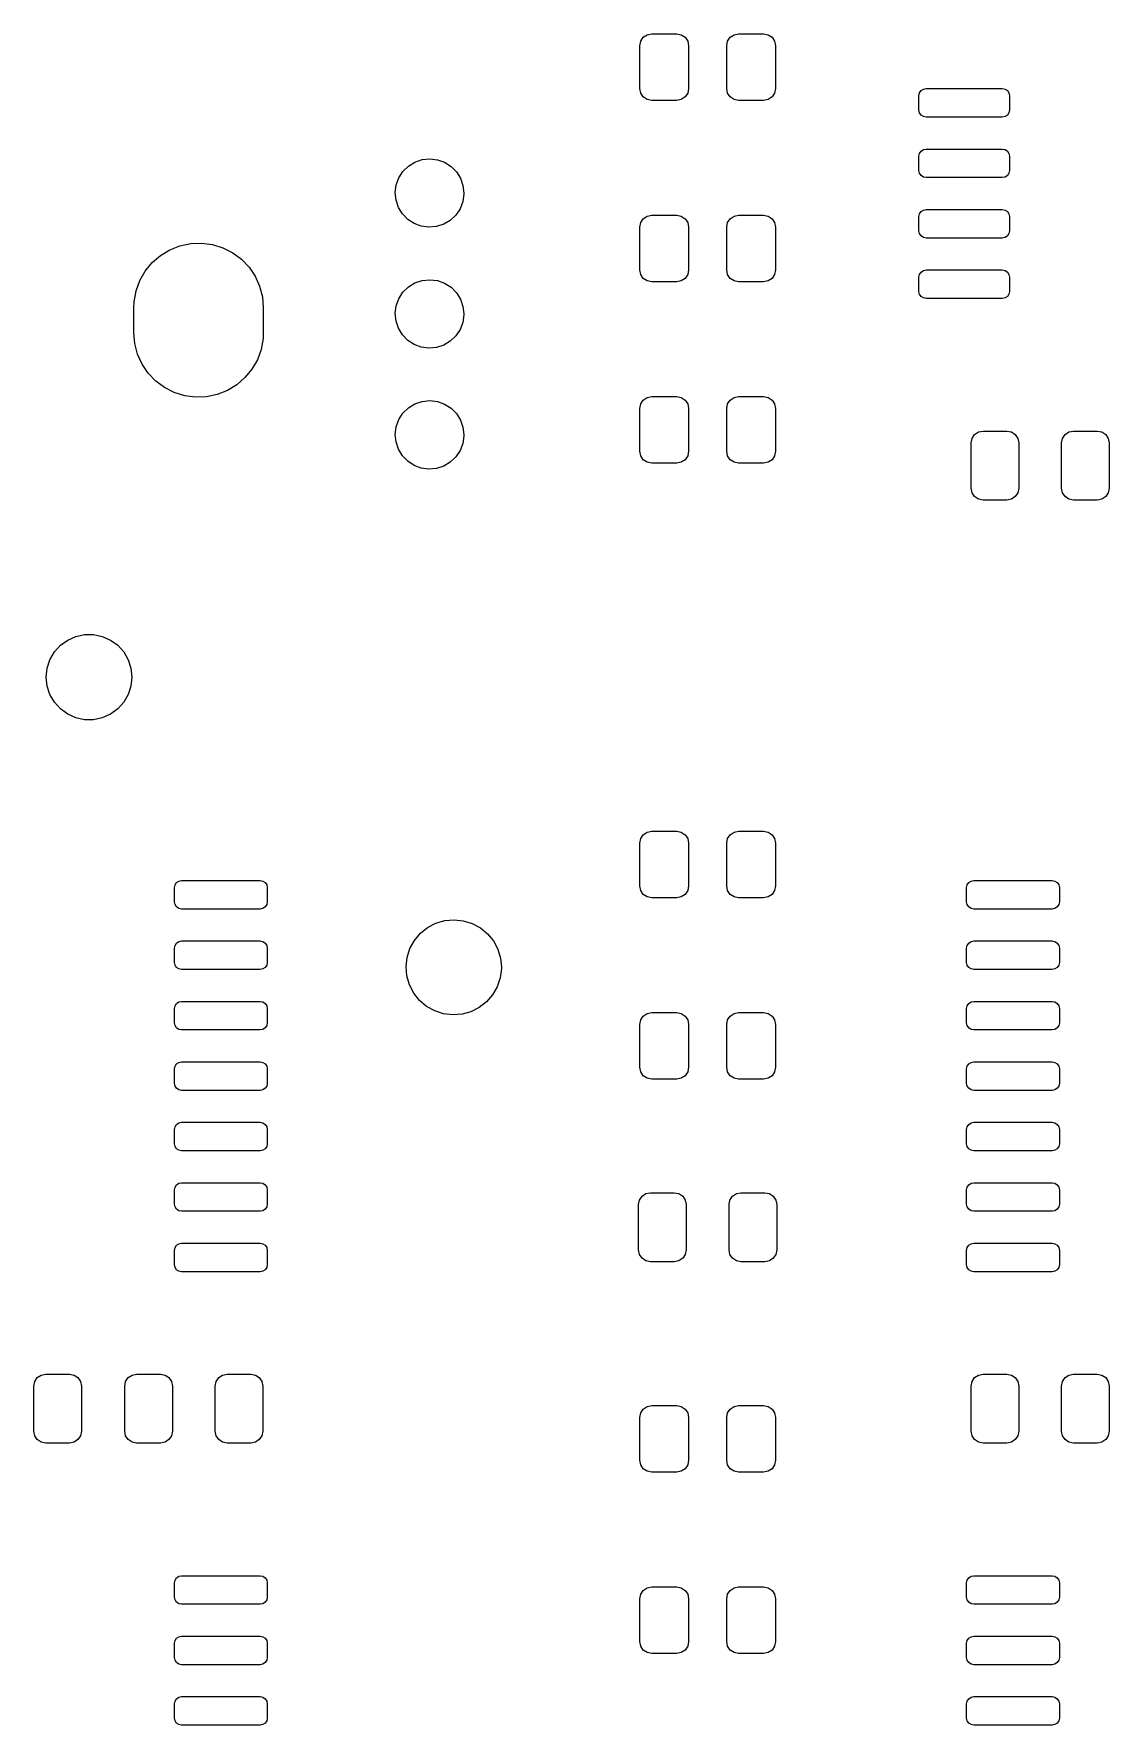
# Model space of a CAD drawing. Extents: x 57 to 241, y -129 to -56.
# Drawn here: x 166.44 to 189.03, y -93.14 to -57.6 of the extents above; entities that cross this region are included whole.
import ezdxf

# ---------------------------------------------------------------- set-up
doc = ezdxf.new("R2010")
doc.units = 0
doc.layers.add('BLACK', color=7, linetype='CONTINUOUS')

msp = doc.modelspace()

# ---------------------------------------------------------------- linework, layer by layer
at = {"layer": 'BLACK', "linetype": 'CONTINUOUS'}
for p, q in [((179.169, -57.855), (179.188, -57.7593)), ((179.169, -58.755), (179.169, -57.855)), ((179.188, -57.7593), (179.242, -57.6782)), ((179.242, -57.6782), (179.323, -57.624)), ((179.323, -57.624), (179.419, -57.605)), ((179.419, -57.605), (179.944, -57.605)), ((179.944, -57.605), (180.04, -57.624)), ((180.04, -57.624), (180.121, -57.6782)), ((180.121, -57.6782), (180.175, -57.7593)), ((180.175, -57.7593), (180.194, -57.855)), ((180.194, -57.855), (180.194, -58.755)), ((180.994, -57.855), (181.013, -57.7593)), ((180.994, -58.755), (180.994, -57.855)), ((181.013, -57.7593), (181.067, -57.6782)), ((181.067, -57.6782), (181.148, -57.624)), ((181.148, -57.624), (181.244, -57.605)), ((181.244, -57.605), (181.769, -57.605)), ((181.769, -57.605), (181.865, -57.624)), ((181.865, -57.624), (181.946, -57.6782)), ((181.946, -57.6782), (182, -57.7593)), ((182, -57.7593), (182.019, -57.855)), ((182.019, -57.855), (182.019, -58.755)), ((179.188, -58.8507), (179.169, -58.755)), ((179.242, -58.9318), (179.188, -58.8507)), ((179.323, -58.986), (179.242, -58.9318)), ((180.121, -58.9318), (180.04, -58.986)), ((180.175, -58.8507), (180.121, -58.9318)), ((180.194, -58.755), (180.175, -58.8507)), ((181.013, -58.8507), (180.994, -58.755)), ((181.067, -58.9318), (181.013, -58.8507)), ((181.148, -58.986), (181.067, -58.9318)), ((181.946, -58.9318), (181.865, -58.986)), ((182, -58.8507), (181.946, -58.9318)), ((182.019, -58.755), (182, -58.8507)), ((185.034, -58.905), (185.045, -58.8476)), ((185.034, -59.205), (185.034, -58.905)), ((185.045, -58.8476), (185.078, -58.7989)), ((185.078, -58.7989), (185.127, -58.7664)), ((185.127, -58.7664), (185.184, -58.755)), ((185.184, -58.755), (186.784, -58.755)), ((186.784, -58.755), (186.841, -58.7664)), ((186.841, -58.7664), (186.89, -58.7989)), ((186.89, -58.7989), (186.923, -58.8476)), ((186.923, -58.8476), (186.934, -58.905)), ((186.934, -58.905), (186.934, -59.205)), ((179.419, -59.005), (179.323, -58.986)), ((179.944, -59.005), (179.419, -59.005)), ((180.04, -58.986), (179.944, -59.005)), ((181.244, -59.005), (181.148, -58.986)), ((181.769, -59.005), (181.244, -59.005)), ((181.865, -58.986), (181.769, -59.005)), ((185.045, -59.2624), (185.034, -59.205)), ((185.078, -59.3111), (185.045, -59.2624)), ((185.127, -59.3436), (185.078, -59.3111)), ((186.89, -59.3111), (186.841, -59.3436)), ((186.923, -59.2624), (186.89, -59.3111)), ((186.934, -59.205), (186.923, -59.2624)), ((185.184, -59.355), (185.127, -59.3436)), ((186.784, -59.355), (185.184, -59.355)), ((186.841, -59.3436), (186.784, -59.355)), ((185.078, -60.0689), (185.127, -60.0364)), ((185.127, -60.0364), (185.184, -60.025)), ((185.184, -60.025), (186.784, -60.025)), ((186.784, -60.025), (186.841, -60.0364)), ((186.841, -60.0364), (186.89, -60.0689)), ((174.194, -60.4949), (174.309, -60.3826)), ((174.309, -60.3826), (174.445, -60.2985)), ((174.445, -60.2985), (174.597, -60.2468)), ((174.597, -60.2468), (174.757, -60.23)), ((174.757, -60.23), (174.916, -60.249)), ((174.916, -60.249), (175.068, -60.3029)), ((175.068, -60.3029), (175.203, -60.3889)), ((175.203, -60.3889), (175.316, -60.5028)), ((185.034, -60.175), (185.045, -60.1176)), ((185.034, -60.475), (185.034, -60.175)), ((185.045, -60.1176), (185.078, -60.0689)), ((186.89, -60.0689), (186.923, -60.1176)), ((186.923, -60.1176), (186.934, -60.175)), ((186.934, -60.175), (186.934, -60.475)), ((174.052, -60.7807), (174.107, -60.6299)), ((174.107, -60.6299), (174.194, -60.4949)), ((175.316, -60.5028), (175.401, -60.6389)), ((175.401, -60.6389), (175.454, -60.7905)), ((185.045, -60.5324), (185.034, -60.475)), ((185.078, -60.5811), (185.045, -60.5324)), ((185.127, -60.6136), (185.078, -60.5811)), ((185.184, -60.625), (185.127, -60.6136)), ((186.784, -60.625), (185.184, -60.625)), ((186.841, -60.6136), (186.784, -60.625)), ((186.89, -60.5811), (186.841, -60.6136)), ((186.923, -60.5324), (186.89, -60.5811)), ((186.934, -60.475), (186.923, -60.5324)), ((174.032, -60.9399), (174.052, -60.7807)), ((174.048, -61.0997), (174.032, -60.9399)), ((174.098, -61.252), (174.048, -61.0997)), ((175.472, -60.9701), (175.449, -61.1291)), ((175.454, -60.7905), (175.472, -60.95)), ((175.472, -60.95), (175.472, -60.9701)), ((174.182, -61.3893), (174.098, -61.252)), ((174.293, -61.5048), (174.182, -61.3893)), ((175.304, -61.4128), (175.187, -61.5235)), ((175.392, -61.2791), (175.304, -61.4128)), ((175.449, -61.1291), (175.392, -61.2791)), ((179.242, -61.4882), (179.323, -61.434)), ((179.323, -61.434), (179.419, -61.415)), ((179.419, -61.415), (179.944, -61.415)), ((179.944, -61.415), (180.04, -61.434)), ((180.04, -61.434), (180.121, -61.4882)), ((181.067, -61.4882), (181.148, -61.434)), ((181.148, -61.434), (181.244, -61.415)), ((181.244, -61.415), (181.769, -61.415)), ((181.769, -61.415), (181.865, -61.434)), ((181.865, -61.434), (181.946, -61.4882)), ((185.034, -61.445), (185.045, -61.3876)), ((185.034, -61.745), (185.034, -61.445)), ((185.045, -61.3876), (185.078, -61.3389)), ((185.078, -61.3389), (185.127, -61.3064)), ((185.127, -61.3064), (185.184, -61.295)), ((185.184, -61.295), (186.784, -61.295)), ((186.784, -61.295), (186.841, -61.3064)), ((186.841, -61.3064), (186.89, -61.3389)), ((186.89, -61.3389), (186.923, -61.3876)), ((186.923, -61.3876), (186.934, -61.445)), ((186.934, -61.445), (186.934, -61.745)), ((174.427, -61.5927), (174.293, -61.5048)), ((174.578, -61.6486), (174.427, -61.5927)), ((174.737, -61.6698), (174.578, -61.6486)), ((174.897, -61.6553), (174.737, -61.6698)), ((175.049, -61.6057), (174.897, -61.6553)), ((175.187, -61.5235), (175.049, -61.6057)), ((179.169, -61.665), (179.188, -61.5693)), ((179.169, -62.565), (179.169, -61.665)), ((179.188, -61.5693), (179.242, -61.4882)), ((180.121, -61.4882), (180.175, -61.5693)), ((180.175, -61.5693), (180.194, -61.665)), ((180.194, -61.665), (180.194, -62.565)), ((180.994, -61.665), (181.013, -61.5693)), ((180.994, -62.565), (180.994, -61.665)), ((181.013, -61.5693), (181.067, -61.4882)), ((181.946, -61.4882), (182, -61.5693)), ((182, -61.5693), (182.019, -61.665)), ((182.019, -61.665), (182.019, -62.565)), ((185.045, -61.8024), (185.034, -61.745)), ((185.078, -61.8511), (185.045, -61.8024)), ((186.923, -61.8024), (186.89, -61.8511)), ((186.934, -61.745), (186.923, -61.8024)), ((169.099, -62.2611), (169.295, -62.1418)), ((169.295, -62.1418), (169.509, -62.0574)), ((169.509, -62.0574), (169.734, -62.0101)), ((169.734, -62.0101), (169.964, -62.0015)), ((169.964, -62.0015), (170.192, -62.0317)), ((170.192, -62.0317), (170.412, -62.0999)), ((170.412, -62.0999), (170.617, -62.2041)), ((185.127, -61.8836), (185.078, -61.8511)), ((185.184, -61.895), (185.127, -61.8836)), ((186.784, -61.895), (185.184, -61.895)), ((186.841, -61.8836), (186.784, -61.895)), ((186.89, -61.8511), (186.841, -61.8836)), ((168.779, -62.5897), (168.925, -62.4119)), ((168.925, -62.4119), (169.099, -62.2611)), ((170.617, -62.2041), (170.801, -62.3414)), ((170.801, -62.3414), (170.96, -62.5078)), ((170.96, -62.5078), (171.088, -62.6986)), ((168.587, -63.0057), (168.665, -62.7895)), ((168.665, -62.7895), (168.779, -62.5897)), ((171.088, -62.6986), (171.183, -62.9083)), ((174.309, -62.9226), (174.445, -62.8385)), ((174.445, -62.8385), (174.597, -62.7868)), ((174.597, -62.7868), (174.757, -62.77)), ((174.757, -62.77), (174.916, -62.789)), ((174.916, -62.789), (175.068, -62.8429)), ((175.068, -62.8429), (175.203, -62.9289)), ((179.188, -62.6607), (179.169, -62.565)), ((179.242, -62.7418), (179.188, -62.6607)), ((179.323, -62.796), (179.242, -62.7418)), ((179.419, -62.815), (179.323, -62.796)), ((179.944, -62.815), (179.419, -62.815)), ((180.04, -62.796), (179.944, -62.815)), ((180.121, -62.7418), (180.04, -62.796)), ((180.175, -62.6607), (180.121, -62.7418)), ((180.194, -62.565), (180.175, -62.6607)), ((181.013, -62.6607), (180.994, -62.565)), ((181.067, -62.7418), (181.013, -62.6607)), ((181.148, -62.796), (181.067, -62.7418)), ((181.244, -62.815), (181.148, -62.796)), ((181.769, -62.815), (181.244, -62.815)), ((181.865, -62.796), (181.769, -62.815)), ((181.946, -62.7418), (181.865, -62.796)), ((182, -62.6607), (181.946, -62.7418)), ((182.019, -62.565), (182, -62.6607)), ((185.034, -62.715), (185.045, -62.6576)), ((185.034, -63.015), (185.034, -62.715)), ((185.045, -62.6576), (185.078, -62.6089)), ((185.078, -62.6089), (185.127, -62.5764)), ((185.127, -62.5764), (185.184, -62.565)), ((185.184, -62.565), (186.784, -62.565)), ((186.784, -62.565), (186.841, -62.5764)), ((186.841, -62.5764), (186.89, -62.6089)), ((186.89, -62.6089), (186.923, -62.6576)), ((186.923, -62.6576), (186.934, -62.715)), ((186.934, -62.715), (186.934, -63.015)), ((168.54, -63.36), (168.546, -63.232)), ((168.546, -63.232), (168.587, -63.0057)), ((171.183, -62.9083), (171.241, -63.1309)), ((171.241, -63.1309), (171.26, -63.36)), ((174.052, -63.3207), (174.107, -63.1699)), ((174.107, -63.1699), (174.194, -63.0349)), ((174.194, -63.0349), (174.309, -62.9226)), ((175.203, -62.9289), (175.316, -63.0428)), ((175.316, -63.0428), (175.401, -63.1789)), ((175.401, -63.1789), (175.454, -63.3305)), ((185.045, -63.0724), (185.034, -63.015)), ((185.078, -63.1211), (185.045, -63.0724)), ((185.127, -63.1536), (185.078, -63.1211)), ((185.184, -63.165), (185.127, -63.1536)), ((186.784, -63.165), (185.184, -63.165)), ((186.841, -63.1536), (186.784, -63.165)), ((186.89, -63.1211), (186.841, -63.1536)), ((186.923, -63.0724), (186.89, -63.1211)), ((186.934, -63.015), (186.923, -63.0724)), ((168.54, -63.88), (168.54, -63.36)), ((171.26, -63.36), (171.26, -63.88)), ((174.032, -63.4799), (174.052, -63.3207)), ((174.048, -63.6397), (174.032, -63.4799)), ((175.472, -63.5101), (175.449, -63.6691)), ((175.454, -63.3305), (175.472, -63.49)), ((175.472, -63.49), (175.472, -63.5101)), ((168.559, -64.1091), (168.54, -63.88)), ((171.26, -63.88), (171.254, -64.008)), ((174.098, -63.792), (174.048, -63.6397)), ((174.182, -63.9293), (174.098, -63.792)), ((174.293, -64.0448), (174.182, -63.9293)), ((175.304, -63.9528), (175.187, -64.0635)), ((175.392, -63.8191), (175.304, -63.9528)), ((175.449, -63.6691), (175.392, -63.8191)), ((168.617, -64.3317), (168.559, -64.1091)), ((171.213, -64.2343), (171.135, -64.4505)), ((171.254, -64.008), (171.213, -64.2343)), ((174.427, -64.1327), (174.293, -64.0448)), ((174.578, -64.1886), (174.427, -64.1327)), ((174.737, -64.2098), (174.578, -64.1886)), ((174.897, -64.1953), (174.737, -64.2098)), ((175.049, -64.1457), (174.897, -64.1953)), ((175.187, -64.0635), (175.049, -64.1457)), ((168.712, -64.5414), (168.617, -64.3317)), ((168.84, -64.7322), (168.712, -64.5414)), ((171.021, -64.6503), (170.875, -64.8281)), ((171.135, -64.4505), (171.021, -64.6503)), ((168.999, -64.8986), (168.84, -64.7322)), ((169.183, -65.0359), (168.999, -64.8986)), ((170.701, -64.9789), (170.505, -65.0982)), ((170.875, -64.8281), (170.701, -64.9789)), ((169.388, -65.1401), (169.183, -65.0359)), ((169.608, -65.2083), (169.388, -65.1401)), ((169.836, -65.2385), (169.608, -65.2083)), ((170.066, -65.2299), (169.836, -65.2385)), ((170.291, -65.1826), (170.066, -65.2299)), ((170.505, -65.0982), (170.291, -65.1826)), ((174.309, -65.4626), (174.445, -65.3785)), ((174.445, -65.3785), (174.597, -65.3268)), ((174.597, -65.3268), (174.757, -65.31)), ((174.757, -65.31), (174.916, -65.329)), ((174.916, -65.329), (175.068, -65.3829)), ((179.188, -65.3793), (179.242, -65.2982)), ((179.242, -65.2982), (179.323, -65.244)), ((179.323, -65.244), (179.419, -65.225)), ((179.419, -65.225), (179.944, -65.225)), ((179.944, -65.225), (180.04, -65.244)), ((180.04, -65.244), (180.121, -65.2982)), ((180.121, -65.2982), (180.175, -65.3793)), ((181.013, -65.3793), (181.067, -65.2982)), ((181.067, -65.2982), (181.148, -65.244)), ((181.148, -65.244), (181.244, -65.225)), ((181.244, -65.225), (181.769, -65.225)), ((181.769, -65.225), (181.865, -65.244)), ((181.865, -65.244), (181.946, -65.2982)), ((181.946, -65.2982), (182, -65.3793)), ((174.052, -65.8607), (174.107, -65.7099)), ((174.107, -65.7099), (174.194, -65.5749)), ((174.194, -65.5749), (174.309, -65.4626)), ((175.068, -65.3829), (175.203, -65.4689)), ((175.203, -65.4689), (175.316, -65.5828)), ((175.316, -65.5828), (175.401, -65.7189)), ((175.401, -65.7189), (175.454, -65.8705)), ((179.169, -65.475), (179.188, -65.3793)), ((179.169, -66.375), (179.169, -65.475)), ((180.175, -65.3793), (180.194, -65.475)), ((180.194, -65.475), (180.194, -66.375)), ((180.994, -65.475), (181.013, -65.3793)), ((180.994, -66.375), (180.994, -65.475)), ((182, -65.3793), (182.019, -65.475)), ((182.019, -65.475), (182.019, -66.375)), ((174.032, -66.0199), (174.052, -65.8607)), ((174.048, -66.1797), (174.032, -66.0199)), ((175.472, -66.0501), (175.449, -66.2091)), ((175.454, -65.8705), (175.472, -66.03)), ((175.472, -66.03), (175.472, -66.0501)), ((186.148, -66.1043), (186.202, -66.0232)), ((186.202, -66.0232), (186.283, -65.969)), ((186.283, -65.969), (186.379, -65.95)), ((186.379, -65.95), (186.879, -65.95)), ((186.879, -65.95), (186.975, -65.969)), ((186.975, -65.969), (187.056, -66.0232)), ((187.056, -66.0232), (187.11, -66.1043)), ((188.048, -66.1043), (188.102, -66.0232)), ((188.102, -66.0232), (188.183, -65.969)), ((188.183, -65.969), (188.279, -65.95)), ((188.279, -65.95), (188.779, -65.95)), ((188.779, -65.95), (188.875, -65.969)), ((188.875, -65.969), (188.956, -66.0232)), ((188.956, -66.0232), (189.01, -66.1043)), ((174.098, -66.332), (174.048, -66.1797)), ((174.182, -66.4693), (174.098, -66.332)), ((175.392, -66.3591), (175.304, -66.4928)), ((175.449, -66.2091), (175.392, -66.3591)), ((179.188, -66.4707), (179.169, -66.375)), ((180.194, -66.375), (180.175, -66.4707)), ((181.013, -66.4707), (180.994, -66.375)), ((182.019, -66.375), (182, -66.4707)), ((186.129, -66.2), (186.148, -66.1043)), ((186.129, -67.15), (186.129, -66.2)), ((187.11, -66.1043), (187.129, -66.2)), ((187.129, -66.2), (187.129, -67.15)), ((188.029, -66.2), (188.048, -66.1043)), ((188.029, -67.15), (188.029, -66.2)), ((189.01, -66.1043), (189.029, -66.2)), ((189.029, -66.2), (189.029, -67.15)), ((174.293, -66.5848), (174.182, -66.4693)), ((174.427, -66.6727), (174.293, -66.5848)), ((174.578, -66.7286), (174.427, -66.6727)), ((174.737, -66.7498), (174.578, -66.7286)), ((174.897, -66.7353), (174.737, -66.7498)), ((175.049, -66.6857), (174.897, -66.7353)), ((175.187, -66.6035), (175.049, -66.6857)), ((175.304, -66.4928), (175.187, -66.6035)), ((179.242, -66.5518), (179.188, -66.4707)), ((179.323, -66.606), (179.242, -66.5518)), ((179.419, -66.625), (179.323, -66.606)), ((179.944, -66.625), (179.419, -66.625)), ((180.04, -66.606), (179.944, -66.625)), ((180.121, -66.5518), (180.04, -66.606)), ((180.175, -66.4707), (180.121, -66.5518)), ((181.067, -66.5518), (181.013, -66.4707)), ((181.148, -66.606), (181.067, -66.5518)), ((181.244, -66.625), (181.148, -66.606)), ((181.769, -66.625), (181.244, -66.625)), ((181.865, -66.606), (181.769, -66.625)), ((181.946, -66.5518), (181.865, -66.606)), ((182, -66.4707), (181.946, -66.5518)), ((186.148, -67.2457), (186.129, -67.15)), ((187.129, -67.15), (187.11, -67.2457)), ((188.048, -67.2457), (188.029, -67.15)), ((189.029, -67.15), (189.01, -67.2457)), ((186.202, -67.3268), (186.148, -67.2457)), ((186.283, -67.381), (186.202, -67.3268)), ((186.379, -67.4), (186.283, -67.381)), ((186.879, -67.4), (186.379, -67.4)), ((186.975, -67.381), (186.879, -67.4)), ((187.056, -67.3268), (186.975, -67.381)), ((187.11, -67.2457), (187.056, -67.3268)), ((188.102, -67.3268), (188.048, -67.2457)), ((188.183, -67.381), (188.102, -67.3268)), ((188.279, -67.4), (188.183, -67.381)), ((188.779, -67.4), (188.279, -67.4)), ((188.875, -67.381), (188.779, -67.4)), ((188.956, -67.3268), (188.875, -67.381)), ((189.01, -67.2457), (188.956, -67.3268)), ((166.998, -70.4512), (167.15, -70.3406)), ((167.15, -70.3406), (167.322, -70.264)), ((167.322, -70.264), (167.506, -70.2249)), ((167.506, -70.2249), (167.694, -70.2249)), ((167.694, -70.2249), (167.878, -70.264)), ((167.878, -70.264), (168.05, -70.3406)), ((168.05, -70.3406), (168.202, -70.4512)), ((166.778, -70.7539), (166.872, -70.591)), ((166.872, -70.591), (166.998, -70.4512)), ((168.202, -70.4512), (168.328, -70.591)), ((168.328, -70.591), (168.422, -70.7539)), ((166.7, -71.12), (166.72, -70.9329)), ((166.72, -70.9329), (166.778, -70.7539)), ((168.422, -70.7539), (168.48, -70.9329)), ((168.48, -70.9329), (168.5, -71.12)), ((166.72, -71.3071), (166.7, -71.12)), ((166.778, -71.4861), (166.72, -71.3071)), ((168.48, -71.3071), (168.422, -71.4861)), ((168.5, -71.12), (168.48, -71.3071)), ((166.872, -71.649), (166.778, -71.4861)), ((166.998, -71.7888), (166.872, -71.649)), ((168.328, -71.649), (168.202, -71.7888)), ((168.422, -71.4861), (168.328, -71.649)), ((167.15, -71.8994), (166.998, -71.7888)), ((167.322, -71.976), (167.15, -71.8994)), ((167.506, -72.0151), (167.322, -71.976)), ((167.694, -72.0151), (167.506, -72.0151)), ((167.878, -71.976), (167.694, -72.0151)), ((168.05, -71.8994), (167.878, -71.976)), ((168.202, -71.7888), (168.05, -71.8994)), ((179.169, -74.607), (179.188, -74.5113)), ((179.169, -75.507), (179.169, -74.607)), ((179.188, -74.5113), (179.242, -74.4302)), ((179.242, -74.4302), (179.323, -74.376)), ((179.323, -74.376), (179.419, -74.357)), ((179.419, -74.357), (179.944, -74.357)), ((179.944, -74.357), (180.04, -74.376)), ((180.04, -74.376), (180.121, -74.4302)), ((180.121, -74.4302), (180.175, -74.5113)), ((180.175, -74.5113), (180.194, -74.607)), ((180.194, -74.607), (180.194, -75.507)), ((180.994, -74.607), (181.013, -74.5113)), ((180.994, -75.507), (180.994, -74.607)), ((181.013, -74.5113), (181.067, -74.4302)), ((181.067, -74.4302), (181.148, -74.376)), ((181.148, -74.376), (181.244, -74.357)), ((181.244, -74.357), (181.769, -74.357)), ((181.769, -74.357), (181.865, -74.376)), ((181.865, -74.376), (181.946, -74.4302)), ((181.946, -74.4302), (182, -74.5113)), ((182, -74.5113), (182.019, -74.607)), ((182.019, -74.607), (182.019, -75.507)), ((169.394, -75.542), (169.405, -75.4846)), ((169.394, -75.842), (169.394, -75.542)), ((169.405, -75.4846), (169.438, -75.4359)), ((169.438, -75.4359), (169.487, -75.4034)), ((169.487, -75.4034), (169.544, -75.392)), ((169.544, -75.392), (171.194, -75.392)), ((171.194, -75.392), (171.251, -75.4034)), ((171.251, -75.4034), (171.3, -75.4359)), ((171.3, -75.4359), (171.333, -75.4846)), ((171.333, -75.4846), (171.344, -75.542)), ((171.344, -75.542), (171.344, -75.842)), ((179.188, -75.6027), (179.169, -75.507)), ((179.242, -75.6838), (179.188, -75.6027)), ((180.175, -75.6027), (180.121, -75.6838)), ((180.194, -75.507), (180.175, -75.6027)), ((181.013, -75.6027), (180.994, -75.507)), ((181.067, -75.6838), (181.013, -75.6027)), ((182, -75.6027), (181.946, -75.6838)), ((182.019, -75.507), (182, -75.6027)), ((186.034, -75.542), (186.045, -75.4846)), ((186.034, -75.842), (186.034, -75.542)), ((186.045, -75.4846), (186.078, -75.4359)), ((186.078, -75.4359), (186.127, -75.4034)), ((186.127, -75.4034), (186.184, -75.392)), ((186.184, -75.392), (187.834, -75.392)), ((187.834, -75.392), (187.891, -75.4034)), ((187.891, -75.4034), (187.94, -75.4359)), ((187.94, -75.4359), (187.973, -75.4846)), ((187.973, -75.4846), (187.984, -75.542)), ((187.984, -75.542), (187.984, -75.842)), ((169.405, -75.8994), (169.394, -75.842)), ((169.438, -75.9481), (169.405, -75.8994)), ((169.487, -75.9806), (169.438, -75.9481)), ((169.544, -75.992), (169.487, -75.9806)), ((171.194, -75.992), (169.544, -75.992)), ((171.251, -75.9806), (171.194, -75.992)), ((171.3, -75.9481), (171.251, -75.9806)), ((171.333, -75.8994), (171.3, -75.9481)), ((171.344, -75.842), (171.333, -75.8994)), ((179.323, -75.738), (179.242, -75.6838)), ((179.419, -75.757), (179.323, -75.738)), ((179.944, -75.757), (179.419, -75.757)), ((180.04, -75.738), (179.944, -75.757)), ((180.121, -75.6838), (180.04, -75.738)), ((181.148, -75.738), (181.067, -75.6838)), ((181.244, -75.757), (181.148, -75.738)), ((181.769, -75.757), (181.244, -75.757)), ((181.865, -75.738), (181.769, -75.757)), ((181.946, -75.6838), (181.865, -75.738)), ((186.045, -75.8994), (186.034, -75.842)), ((186.078, -75.9481), (186.045, -75.8994)), ((186.127, -75.9806), (186.078, -75.9481)), ((186.184, -75.992), (186.127, -75.9806)), ((187.834, -75.992), (186.184, -75.992)), ((187.891, -75.9806), (187.834, -75.992)), ((187.94, -75.9481), (187.891, -75.9806)), ((187.973, -75.8994), (187.94, -75.9481)), ((187.984, -75.842), (187.973, -75.8994)), ((174.56, -76.5015), (174.712, -76.3792)), ((174.712, -76.3792), (174.885, -76.2888)), ((174.885, -76.2888), (175.073, -76.2337)), ((175.073, -76.2337), (175.267, -76.216)), ((175.267, -76.216), (175.461, -76.2364)), ((175.461, -76.2364), (175.648, -76.2941)), ((175.648, -76.2941), (175.819, -76.387)), ((175.819, -76.387), (175.97, -76.5114)), ((169.405, -76.7546), (169.438, -76.7059)), ((169.438, -76.7059), (169.487, -76.6734)), ((169.487, -76.6734), (169.544, -76.662)), ((169.544, -76.662), (171.194, -76.662)), ((171.194, -76.662), (171.251, -76.6734)), ((171.251, -76.6734), (171.3, -76.7059)), ((171.3, -76.7059), (171.333, -76.7546)), ((174.341, -76.8221), (174.435, -76.651)), ((174.435, -76.651), (174.56, -76.5015)), ((175.97, -76.5114), (176.093, -76.6626)), ((176.093, -76.6626), (176.185, -76.8349)), ((186.045, -76.7546), (186.078, -76.7059)), ((186.078, -76.7059), (186.127, -76.6734)), ((186.127, -76.6734), (186.184, -76.662)), ((186.184, -76.662), (187.834, -76.662)), ((187.834, -76.662), (187.891, -76.6734)), ((187.891, -76.6734), (187.94, -76.7059)), ((187.94, -76.7059), (187.973, -76.7546)), ((169.394, -76.812), (169.405, -76.7546)), ((169.394, -77.112), (169.394, -76.812)), ((171.333, -76.7546), (171.344, -76.812)), ((171.344, -76.812), (171.344, -77.112)), ((174.26, -77.202), (174.282, -77.0081)), ((174.282, -77.0081), (174.341, -76.8221)), ((176.185, -76.8349), (176.241, -77.0218)), ((176.241, -77.0218), (176.26, -77.216)), ((186.034, -76.812), (186.045, -76.7546)), ((186.034, -77.112), (186.034, -76.812)), ((187.973, -76.7546), (187.984, -76.812)), ((187.984, -76.812), (187.984, -77.112)), ((169.405, -77.1694), (169.394, -77.112)), ((169.438, -77.2181), (169.405, -77.1694)), ((169.487, -77.2506), (169.438, -77.2181)), ((169.544, -77.262), (169.487, -77.2506)), ((171.194, -77.262), (169.544, -77.262)), ((171.251, -77.2506), (171.194, -77.262)), ((171.3, -77.2181), (171.251, -77.2506)), ((171.333, -77.1694), (171.3, -77.2181)), ((171.344, -77.112), (171.333, -77.1694)), ((174.276, -77.3965), (174.26, -77.202)), ((174.33, -77.5841), (174.276, -77.3965)), ((176.235, -77.4375), (176.174, -77.6227)), ((176.26, -77.2439), (176.235, -77.4375)), ((176.26, -77.216), (176.26, -77.2439)), ((186.045, -77.1694), (186.034, -77.112)), ((186.078, -77.2181), (186.045, -77.1694)), ((186.127, -77.2506), (186.078, -77.2181)), ((186.184, -77.262), (186.127, -77.2506)), ((187.834, -77.262), (186.184, -77.262)), ((187.891, -77.2506), (187.834, -77.262)), ((187.94, -77.2181), (187.891, -77.2506)), ((187.973, -77.1694), (187.94, -77.2181)), ((187.984, -77.112), (187.973, -77.1694)), ((174.419, -77.7577), (174.33, -77.5841)), ((174.541, -77.9107), (174.419, -77.7577)), ((176.077, -77.7924), (175.95, -77.9402)), ((176.174, -77.6227), (176.077, -77.7924)), ((169.394, -78.082), (169.405, -78.0246)), ((169.394, -78.382), (169.394, -78.082)), ((169.405, -78.0246), (169.438, -77.9759)), ((169.438, -77.9759), (169.487, -77.9434)), ((169.487, -77.9434), (169.544, -77.932)), ((169.544, -77.932), (171.194, -77.932)), ((171.194, -77.932), (171.251, -77.9434)), ((171.251, -77.9434), (171.3, -77.9759)), ((171.3, -77.9759), (171.333, -78.0246)), ((171.333, -78.0246), (171.344, -78.082)), ((171.344, -78.082), (171.344, -78.382)), ((174.689, -78.0371), (174.541, -77.9107)), ((174.86, -78.1324), (174.689, -78.0371)), ((175.045, -78.1927), (174.86, -78.1324)), ((175.622, -78.1483), (175.434, -78.2008)), ((175.796, -78.0603), (175.622, -78.1483)), ((175.95, -77.9402), (175.796, -78.0603)), ((179.323, -78.186), (179.419, -78.167)), ((179.419, -78.167), (179.944, -78.167)), ((179.944, -78.167), (180.04, -78.186)), ((181.148, -78.186), (181.244, -78.167)), ((181.244, -78.167), (181.769, -78.167)), ((181.769, -78.167), (181.865, -78.186)), ((186.034, -78.082), (186.045, -78.0246)), ((186.034, -78.382), (186.034, -78.082)), ((186.045, -78.0246), (186.078, -77.9759)), ((186.078, -77.9759), (186.127, -77.9434)), ((186.127, -77.9434), (186.184, -77.932)), ((186.184, -77.932), (187.834, -77.932)), ((187.834, -77.932), (187.891, -77.9434)), ((187.891, -77.9434), (187.94, -77.9759)), ((187.94, -77.9759), (187.973, -78.0246)), ((187.973, -78.0246), (187.984, -78.082)), ((187.984, -78.082), (187.984, -78.382)), ((169.405, -78.4394), (169.394, -78.382)), ((169.438, -78.4881), (169.405, -78.4394)), ((169.487, -78.5206), (169.438, -78.4881)), ((169.544, -78.532), (169.487, -78.5206)), ((171.251, -78.5206), (171.194, -78.532)), ((171.3, -78.4881), (171.251, -78.5206)), ((171.333, -78.4394), (171.3, -78.4881)), ((171.344, -78.382), (171.333, -78.4394)), ((175.239, -78.2158), (175.045, -78.1927)), ((175.434, -78.2008), (175.239, -78.2158)), ((179.169, -78.417), (179.188, -78.3213)), ((179.169, -79.317), (179.169, -78.417)), ((179.188, -78.3213), (179.242, -78.2402)), ((179.242, -78.2402), (179.323, -78.186)), ((180.04, -78.186), (180.121, -78.2402)), ((180.121, -78.2402), (180.175, -78.3213)), ((180.175, -78.3213), (180.194, -78.417)), ((180.194, -78.417), (180.194, -79.317)), ((180.994, -78.417), (181.013, -78.3213)), ((180.994, -79.317), (180.994, -78.417)), ((181.013, -78.3213), (181.067, -78.2402)), ((181.067, -78.2402), (181.148, -78.186)), ((181.865, -78.186), (181.946, -78.2402)), ((181.946, -78.2402), (182, -78.3213)), ((182, -78.3213), (182.019, -78.417)), ((182.019, -78.417), (182.019, -79.317)), ((186.045, -78.4394), (186.034, -78.382)), ((186.078, -78.4881), (186.045, -78.4394)), ((186.127, -78.5206), (186.078, -78.4881)), ((186.184, -78.532), (186.127, -78.5206)), ((187.891, -78.5206), (187.834, -78.532)), ((187.94, -78.4881), (187.891, -78.5206)), ((187.973, -78.4394), (187.94, -78.4881)), ((187.984, -78.382), (187.973, -78.4394)), ((171.194, -78.532), (169.544, -78.532)), ((187.834, -78.532), (186.184, -78.532)), ((169.438, -79.2459), (169.487, -79.2134)), ((169.487, -79.2134), (169.544, -79.202)), ((169.544, -79.202), (171.194, -79.202)), ((171.194, -79.202), (171.251, -79.2134)), ((171.251, -79.2134), (171.3, -79.2459)), ((186.078, -79.2459), (186.127, -79.2134)), ((186.127, -79.2134), (186.184, -79.202)), ((186.184, -79.202), (187.834, -79.202)), ((187.834, -79.202), (187.891, -79.2134)), ((187.891, -79.2134), (187.94, -79.2459)), ((169.394, -79.352), (169.405, -79.2946)), ((169.394, -79.652), (169.394, -79.352)), ((169.405, -79.2946), (169.438, -79.2459)), ((171.3, -79.2459), (171.333, -79.2946)), ((171.333, -79.2946), (171.344, -79.352)), ((171.344, -79.352), (171.344, -79.652)), ((179.188, -79.4127), (179.169, -79.317)), ((179.242, -79.4938), (179.188, -79.4127)), ((179.323, -79.548), (179.242, -79.4938)), ((179.419, -79.567), (179.323, -79.548)), ((179.944, -79.567), (179.419, -79.567)), ((180.04, -79.548), (179.944, -79.567)), ((180.121, -79.4938), (180.04, -79.548)), ((180.175, -79.4127), (180.121, -79.4938)), ((180.194, -79.317), (180.175, -79.4127)), ((181.013, -79.4127), (180.994, -79.317)), ((181.067, -79.4938), (181.013, -79.4127)), ((181.148, -79.548), (181.067, -79.4938)), ((181.244, -79.567), (181.148, -79.548)), ((181.769, -79.567), (181.244, -79.567)), ((181.865, -79.548), (181.769, -79.567)), ((181.946, -79.4938), (181.865, -79.548)), ((182, -79.4127), (181.946, -79.4938)), ((182.019, -79.317), (182, -79.4127)), ((186.034, -79.352), (186.045, -79.2946)), ((186.034, -79.652), (186.034, -79.352)), ((186.045, -79.2946), (186.078, -79.2459)), ((187.94, -79.2459), (187.973, -79.2946)), ((187.973, -79.2946), (187.984, -79.352)), ((187.984, -79.352), (187.984, -79.652)), ((169.405, -79.7094), (169.394, -79.652)), ((169.438, -79.7581), (169.405, -79.7094)), ((169.487, -79.7906), (169.438, -79.7581)), ((169.544, -79.802), (169.487, -79.7906)), ((171.194, -79.802), (169.544, -79.802)), ((171.251, -79.7906), (171.194, -79.802)), ((171.3, -79.7581), (171.251, -79.7906)), ((171.333, -79.7094), (171.3, -79.7581)), ((171.344, -79.652), (171.333, -79.7094)), ((186.045, -79.7094), (186.034, -79.652)), ((186.078, -79.7581), (186.045, -79.7094)), ((186.127, -79.7906), (186.078, -79.7581)), ((186.184, -79.802), (186.127, -79.7906)), ((187.834, -79.802), (186.184, -79.802)), ((187.891, -79.7906), (187.834, -79.802)), ((187.94, -79.7581), (187.891, -79.7906)), ((187.973, -79.7094), (187.94, -79.7581)), ((187.984, -79.652), (187.973, -79.7094)), ((169.394, -80.622), (169.405, -80.5646)), ((169.394, -80.922), (169.394, -80.622)), ((169.405, -80.5646), (169.438, -80.5159)), ((169.438, -80.5159), (169.487, -80.4834)), ((169.487, -80.4834), (169.544, -80.472)), ((169.544, -80.472), (171.194, -80.472)), ((171.194, -80.472), (171.251, -80.4834)), ((171.251, -80.4834), (171.3, -80.5159)), ((171.3, -80.5159), (171.333, -80.5646)), ((171.333, -80.5646), (171.344, -80.622)), ((171.344, -80.622), (171.344, -80.922)), ((186.034, -80.622), (186.045, -80.5646)), ((186.034, -80.922), (186.034, -80.622)), ((186.045, -80.5646), (186.078, -80.5159)), ((186.078, -80.5159), (186.127, -80.4834)), ((186.127, -80.4834), (186.184, -80.472)), ((186.184, -80.472), (187.834, -80.472)), ((187.834, -80.472), (187.891, -80.4834)), ((187.891, -80.4834), (187.94, -80.5159)), ((187.94, -80.5159), (187.973, -80.5646)), ((187.973, -80.5646), (187.984, -80.622)), ((187.984, -80.622), (187.984, -80.922)), ((169.405, -80.9794), (169.394, -80.922)), ((169.438, -81.0281), (169.405, -80.9794)), ((171.333, -80.9794), (171.3, -81.0281)), ((171.344, -80.922), (171.333, -80.9794)), ((186.045, -80.9794), (186.034, -80.922)), ((186.078, -81.0281), (186.045, -80.9794)), ((187.973, -80.9794), (187.94, -81.0281)), ((187.984, -80.922), (187.973, -80.9794)), ((169.487, -81.0606), (169.438, -81.0281)), ((169.544, -81.072), (169.487, -81.0606)), ((171.194, -81.072), (169.544, -81.072)), ((171.251, -81.0606), (171.194, -81.072)), ((171.3, -81.0281), (171.251, -81.0606)), ((186.127, -81.0606), (186.078, -81.0281)), ((186.184, -81.072), (186.127, -81.0606)), ((187.834, -81.072), (186.184, -81.072)), ((187.891, -81.0606), (187.834, -81.072)), ((187.94, -81.0281), (187.891, -81.0606)), ((169.394, -81.892), (169.405, -81.8346)), ((169.394, -82.192), (169.394, -81.892)), ((169.405, -81.8346), (169.438, -81.7859)), ((169.438, -81.7859), (169.487, -81.7534)), ((169.487, -81.7534), (169.544, -81.742)), ((169.544, -81.742), (171.194, -81.742)), ((171.194, -81.742), (171.251, -81.7534)), ((171.251, -81.7534), (171.3, -81.7859)), ((171.3, -81.7859), (171.333, -81.8346)), ((171.333, -81.8346), (171.344, -81.892)), ((171.344, -81.892), (171.344, -82.192)), ((179.163, -82.1063), (179.217, -82.0252)), ((179.217, -82.0252), (179.298, -81.971)), ((179.298, -81.971), (179.394, -81.952)), ((179.394, -81.952), (179.894, -81.952)), ((179.894, -81.952), (179.99, -81.971)), ((179.99, -81.971), (180.071, -82.0252)), ((180.071, -82.0252), (180.125, -82.1063)), ((181.063, -82.1063), (181.117, -82.0252)), ((181.117, -82.0252), (181.198, -81.971)), ((181.198, -81.971), (181.294, -81.952)), ((181.294, -81.952), (181.794, -81.952)), ((181.794, -81.952), (181.89, -81.971)), ((181.89, -81.971), (181.971, -82.0252)), ((181.971, -82.0252), (182.025, -82.1063)), ((186.034, -81.892), (186.045, -81.8346)), ((186.034, -82.192), (186.034, -81.892)), ((186.045, -81.8346), (186.078, -81.7859)), ((186.078, -81.7859), (186.127, -81.7534)), ((186.127, -81.7534), (186.184, -81.742)), ((186.184, -81.742), (187.834, -81.742)), ((187.834, -81.742), (187.891, -81.7534)), ((187.891, -81.7534), (187.94, -81.7859)), ((187.94, -81.7859), (187.973, -81.8346)), ((187.973, -81.8346), (187.984, -81.892)), ((187.984, -81.892), (187.984, -82.192)), ((169.405, -82.2494), (169.394, -82.192)), ((169.438, -82.2981), (169.405, -82.2494)), ((169.487, -82.3306), (169.438, -82.2981)), ((169.544, -82.342), (169.487, -82.3306)), ((171.194, -82.342), (169.544, -82.342)), ((171.251, -82.3306), (171.194, -82.342)), ((171.3, -82.2981), (171.251, -82.3306)), ((171.333, -82.2494), (171.3, -82.2981)), ((171.344, -82.192), (171.333, -82.2494)), ((179.144, -82.202), (179.163, -82.1063)), ((179.144, -83.152), (179.144, -82.202)), ((180.125, -82.1063), (180.144, -82.202)), ((180.144, -82.202), (180.144, -83.152)), ((181.044, -82.202), (181.063, -82.1063)), ((181.044, -83.152), (181.044, -82.202)), ((182.025, -82.1063), (182.044, -82.202)), ((182.044, -82.202), (182.044, -83.152)), ((186.045, -82.2494), (186.034, -82.192)), ((186.078, -82.2981), (186.045, -82.2494)), ((186.127, -82.3306), (186.078, -82.2981)), ((186.184, -82.342), (186.127, -82.3306)), ((187.834, -82.342), (186.184, -82.342)), ((187.891, -82.3306), (187.834, -82.342)), ((187.94, -82.2981), (187.891, -82.3306)), ((187.973, -82.2494), (187.94, -82.2981)), ((187.984, -82.192), (187.973, -82.2494)), ((169.394, -83.162), (169.405, -83.1046)), ((169.405, -83.1046), (169.438, -83.0559)), ((169.438, -83.0559), (169.487, -83.0234)), ((169.487, -83.0234), (169.544, -83.012)), ((169.544, -83.012), (171.194, -83.012)), ((171.194, -83.012), (171.251, -83.0234)), ((171.251, -83.0234), (171.3, -83.0559)), ((171.3, -83.0559), (171.333, -83.1046)), ((171.333, -83.1046), (171.344, -83.162)), ((186.034, -83.162), (186.045, -83.1046)), ((186.045, -83.1046), (186.078, -83.0559)), ((186.078, -83.0559), (186.127, -83.0234)), ((186.127, -83.0234), (186.184, -83.012)), ((186.184, -83.012), (187.834, -83.012)), ((187.834, -83.012), (187.891, -83.0234)), ((187.891, -83.0234), (187.94, -83.0559)), ((187.94, -83.0559), (187.973, -83.1046)), ((187.973, -83.1046), (187.984, -83.162)), ((169.394, -83.462), (169.394, -83.162)), ((169.405, -83.5194), (169.394, -83.462)), ((171.344, -83.462), (171.333, -83.5194)), ((171.344, -83.162), (171.344, -83.462)), ((179.163, -83.2477), (179.144, -83.152)), ((179.217, -83.3288), (179.163, -83.2477)), ((179.298, -83.383), (179.217, -83.3288)), ((179.394, -83.402), (179.298, -83.383)), ((179.894, -83.402), (179.394, -83.402)), ((179.99, -83.383), (179.894, -83.402)), ((180.071, -83.3288), (179.99, -83.383)), ((180.125, -83.2477), (180.071, -83.3288)), ((180.144, -83.152), (180.125, -83.2477)), ((181.063, -83.2477), (181.044, -83.152)), ((181.117, -83.3288), (181.063, -83.2477)), ((181.198, -83.383), (181.117, -83.3288)), ((181.294, -83.402), (181.198, -83.383)), ((181.794, -83.402), (181.294, -83.402)), ((181.89, -83.383), (181.794, -83.402)), ((181.971, -83.3288), (181.89, -83.383)), ((182.025, -83.2477), (181.971, -83.3288)), ((182.044, -83.152), (182.025, -83.2477)), ((186.034, -83.462), (186.034, -83.162)), ((186.045, -83.5194), (186.034, -83.462)), ((187.984, -83.462), (187.973, -83.5194)), ((187.984, -83.162), (187.984, -83.462)), ((169.438, -83.5681), (169.405, -83.5194)), ((169.487, -83.6006), (169.438, -83.5681)), ((169.544, -83.612), (169.487, -83.6006)), ((171.194, -83.612), (169.544, -83.612)), ((171.251, -83.6006), (171.194, -83.612)), ((171.3, -83.5681), (171.251, -83.6006)), ((171.333, -83.5194), (171.3, -83.5681)), ((186.078, -83.5681), (186.045, -83.5194)), ((186.127, -83.6006), (186.078, -83.5681)), ((186.184, -83.612), (186.127, -83.6006)), ((187.834, -83.612), (186.184, -83.612)), ((187.891, -83.6006), (187.834, -83.612)), ((187.94, -83.5681), (187.891, -83.6006)), ((187.973, -83.5194), (187.94, -83.5681)), ((166.439, -86.012), (166.458, -85.9163)), ((166.458, -85.9163), (166.512, -85.8352)), ((166.512, -85.8352), (166.593, -85.781)), ((166.593, -85.781), (166.689, -85.762)), ((166.689, -85.762), (167.189, -85.762)), ((167.189, -85.762), (167.285, -85.781)), ((167.285, -85.781), (167.366, -85.8352)), ((167.366, -85.8352), (167.42, -85.9163)), ((167.42, -85.9163), (167.439, -86.012)), ((168.349, -86.012), (168.368, -85.9163)), ((168.368, -85.9163), (168.422, -85.8352)), ((168.422, -85.8352), (168.503, -85.781)), ((168.503, -85.781), (168.599, -85.762)), ((168.599, -85.762), (169.099, -85.762)), ((169.099, -85.762), (169.195, -85.781)), ((169.195, -85.781), (169.276, -85.8352)), ((169.276, -85.8352), (169.33, -85.9163)), ((169.33, -85.9163), (169.349, -86.012)), ((170.249, -86.012), (170.268, -85.9163)), ((170.268, -85.9163), (170.322, -85.8352)), ((170.322, -85.8352), (170.403, -85.781)), ((170.403, -85.781), (170.499, -85.762)), ((170.499, -85.762), (170.999, -85.762)), ((170.999, -85.762), (171.095, -85.781)), ((171.095, -85.781), (171.176, -85.8352)), ((171.176, -85.8352), (171.23, -85.9163)), ((171.23, -85.9163), (171.249, -86.012)), ((186.129, -86.012), (186.148, -85.9163)), ((186.148, -85.9163), (186.202, -85.8352)), ((186.202, -85.8352), (186.283, -85.781)), ((186.283, -85.781), (186.379, -85.762)), ((186.379, -85.762), (186.879, -85.762)), ((186.879, -85.762), (186.975, -85.781)), ((186.975, -85.781), (187.056, -85.8352)), ((187.056, -85.8352), (187.11, -85.9163)), ((187.11, -85.9163), (187.129, -86.012)), ((188.029, -86.012), (188.048, -85.9163)), ((188.048, -85.9163), (188.102, -85.8352)), ((188.102, -85.8352), (188.183, -85.781)), ((188.183, -85.781), (188.279, -85.762)), ((188.279, -85.762), (188.779, -85.762)), ((188.779, -85.762), (188.875, -85.781)), ((188.875, -85.781), (188.956, -85.8352)), ((188.956, -85.8352), (189.01, -85.9163)), ((189.01, -85.9163), (189.029, -86.012)), ((166.439, -86.962), (166.439, -86.012)), ((167.439, -86.012), (167.439, -86.962)), ((168.349, -86.962), (168.349, -86.012)), ((169.349, -86.012), (169.349, -86.962)), ((170.249, -86.962), (170.249, -86.012)), ((171.249, -86.012), (171.249, -86.962)), ((186.129, -86.962), (186.129, -86.012)), ((187.129, -86.012), (187.129, -86.962)), ((188.029, -86.962), (188.029, -86.012)), ((189.029, -86.012), (189.029, -86.962)), ((179.169, -86.672), (179.188, -86.5763)), ((179.169, -87.572), (179.169, -86.672)), ((179.188, -86.5763), (179.242, -86.4952)), ((179.242, -86.4952), (179.323, -86.441)), ((179.323, -86.441), (179.419, -86.422)), ((179.419, -86.422), (179.944, -86.422)), ((179.944, -86.422), (180.04, -86.441)), ((180.04, -86.441), (180.121, -86.4952)), ((180.121, -86.4952), (180.175, -86.5763)), ((180.175, -86.5763), (180.194, -86.672)), ((180.194, -86.672), (180.194, -87.572)), ((180.994, -86.672), (181.013, -86.5763)), ((180.994, -87.572), (180.994, -86.672)), ((181.013, -86.5763), (181.067, -86.4952)), ((181.067, -86.4952), (181.148, -86.441)), ((181.148, -86.441), (181.244, -86.422)), ((181.244, -86.422), (181.769, -86.422)), ((181.769, -86.422), (181.865, -86.441)), ((181.865, -86.441), (181.946, -86.4952)), ((181.946, -86.4952), (182, -86.5763)), ((182, -86.5763), (182.019, -86.672)), ((182.019, -86.672), (182.019, -87.572)), ((166.458, -87.0577), (166.439, -86.962)), ((167.439, -86.962), (167.42, -87.0577)), ((168.368, -87.0577), (168.349, -86.962)), ((169.349, -86.962), (169.33, -87.0577)), ((170.268, -87.0577), (170.249, -86.962)), ((171.249, -86.962), (171.23, -87.0577)), ((186.148, -87.0577), (186.129, -86.962)), ((187.129, -86.962), (187.11, -87.0577)), ((188.048, -87.0577), (188.029, -86.962)), ((189.029, -86.962), (189.01, -87.0577)), ((166.512, -87.1388), (166.458, -87.0577)), ((166.593, -87.193), (166.512, -87.1388)), ((166.689, -87.212), (166.593, -87.193)), ((167.189, -87.212), (166.689, -87.212)), ((167.285, -87.193), (167.189, -87.212)), ((167.366, -87.1388), (167.285, -87.193)), ((167.42, -87.0577), (167.366, -87.1388)), ((168.422, -87.1388), (168.368, -87.0577)), ((168.503, -87.193), (168.422, -87.1388)), ((168.599, -87.212), (168.503, -87.193)), ((169.099, -87.212), (168.599, -87.212)), ((169.195, -87.193), (169.099, -87.212)), ((169.276, -87.1388), (169.195, -87.193)), ((169.33, -87.0577), (169.276, -87.1388)), ((170.322, -87.1388), (170.268, -87.0577)), ((170.403, -87.193), (170.322, -87.1388)), ((170.499, -87.212), (170.403, -87.193)), ((170.999, -87.212), (170.499, -87.212)), ((171.095, -87.193), (170.999, -87.212)), ((171.176, -87.1388), (171.095, -87.193)), ((171.23, -87.0577), (171.176, -87.1388)), ((186.202, -87.1388), (186.148, -87.0577)), ((186.283, -87.193), (186.202, -87.1388)), ((186.379, -87.212), (186.283, -87.193)), ((186.879, -87.212), (186.379, -87.212)), ((186.975, -87.193), (186.879, -87.212)), ((187.056, -87.1388), (186.975, -87.193)), ((187.11, -87.0577), (187.056, -87.1388)), ((188.102, -87.1388), (188.048, -87.0577)), ((188.183, -87.193), (188.102, -87.1388)), ((188.279, -87.212), (188.183, -87.193)), ((188.779, -87.212), (188.279, -87.212)), ((188.875, -87.193), (188.779, -87.212)), ((188.956, -87.1388), (188.875, -87.193)), ((189.01, -87.0577), (188.956, -87.1388)), ((179.188, -87.6677), (179.169, -87.572)), ((179.242, -87.7488), (179.188, -87.6677)), ((179.323, -87.803), (179.242, -87.7488)), ((180.121, -87.7488), (180.04, -87.803)), ((180.175, -87.6677), (180.121, -87.7488)), ((180.194, -87.572), (180.175, -87.6677)), ((181.013, -87.6677), (180.994, -87.572)), ((181.067, -87.7488), (181.013, -87.6677)), ((181.148, -87.803), (181.067, -87.7488)), ((181.946, -87.7488), (181.865, -87.803)), ((182, -87.6677), (181.946, -87.7488)), ((182.019, -87.572), (182, -87.6677)), ((179.419, -87.822), (179.323, -87.803)), ((179.944, -87.822), (179.419, -87.822)), ((180.04, -87.803), (179.944, -87.822)), ((181.244, -87.822), (181.148, -87.803)), ((181.769, -87.822), (181.244, -87.822)), ((181.865, -87.803), (181.769, -87.822)), ((169.394, -90.147), (169.405, -90.0896)), ((169.394, -90.447), (169.394, -90.147)), ((169.405, -90.0896), (169.438, -90.0409)), ((169.438, -90.0409), (169.487, -90.0084)), ((169.487, -90.0084), (169.544, -89.997)), ((169.544, -89.997), (171.194, -89.997)), ((171.194, -89.997), (171.251, -90.0084)), ((171.251, -90.0084), (171.3, -90.0409)), ((171.3, -90.0409), (171.333, -90.0896)), ((171.333, -90.0896), (171.344, -90.147)), ((171.344, -90.147), (171.344, -90.447)), ((179.242, -90.3052), (179.323, -90.251)), ((179.323, -90.251), (179.419, -90.232)), ((179.419, -90.232), (179.944, -90.232)), ((179.944, -90.232), (180.04, -90.251)), ((180.04, -90.251), (180.121, -90.3052)), ((181.067, -90.3052), (181.148, -90.251)), ((181.148, -90.251), (181.244, -90.232)), ((181.244, -90.232), (181.769, -90.232)), ((181.769, -90.232), (181.865, -90.251)), ((181.865, -90.251), (181.946, -90.3052)), ((186.034, -90.147), (186.045, -90.0896)), ((186.034, -90.447), (186.034, -90.147)), ((186.045, -90.0896), (186.078, -90.0409)), ((186.078, -90.0409), (186.127, -90.0084)), ((186.127, -90.0084), (186.184, -89.997)), ((186.184, -89.997), (187.834, -89.997)), ((187.834, -89.997), (187.891, -90.0084)), ((187.891, -90.0084), (187.94, -90.0409)), ((187.94, -90.0409), (187.973, -90.0896)), ((187.973, -90.0896), (187.984, -90.147)), ((187.984, -90.147), (187.984, -90.447)), ((169.405, -90.5044), (169.394, -90.447)), ((169.438, -90.5531), (169.405, -90.5044)), ((169.487, -90.5856), (169.438, -90.5531)), ((169.544, -90.597), (169.487, -90.5856)), ((171.194, -90.597), (169.544, -90.597)), ((171.251, -90.5856), (171.194, -90.597)), ((171.3, -90.5531), (171.251, -90.5856)), ((171.333, -90.5044), (171.3, -90.5531)), ((171.344, -90.447), (171.333, -90.5044)), ((179.169, -90.482), (179.188, -90.3863)), ((179.169, -91.382), (179.169, -90.482)), ((179.188, -90.3863), (179.242, -90.3052)), ((180.121, -90.3052), (180.175, -90.3863)), ((180.175, -90.3863), (180.194, -90.482)), ((180.194, -90.482), (180.194, -91.382)), ((180.994, -90.482), (181.013, -90.3863)), ((180.994, -91.382), (180.994, -90.482)), ((181.013, -90.3863), (181.067, -90.3052)), ((181.946, -90.3052), (182, -90.3863)), ((182, -90.3863), (182.019, -90.482)), ((182.019, -90.482), (182.019, -91.382)), ((186.045, -90.5044), (186.034, -90.447)), ((186.078, -90.5531), (186.045, -90.5044)), ((186.127, -90.5856), (186.078, -90.5531)), ((186.184, -90.597), (186.127, -90.5856)), ((187.834, -90.597), (186.184, -90.597)), ((187.891, -90.5856), (187.834, -90.597)), ((187.94, -90.5531), (187.891, -90.5856)), ((187.973, -90.5044), (187.94, -90.5531)), ((187.984, -90.447), (187.973, -90.5044)), ((169.405, -91.3596), (169.438, -91.3109)), ((169.438, -91.3109), (169.487, -91.2784)), ((169.487, -91.2784), (169.544, -91.267)), ((169.544, -91.267), (171.194, -91.267)), ((171.194, -91.267), (171.251, -91.2784)), ((171.251, -91.2784), (171.3, -91.3109)), ((171.3, -91.3109), (171.333, -91.3596)), ((186.045, -91.3596), (186.078, -91.3109)), ((186.078, -91.3109), (186.127, -91.2784)), ((186.127, -91.2784), (186.184, -91.267)), ((186.184, -91.267), (187.834, -91.267)), ((187.834, -91.267), (187.891, -91.2784)), ((187.891, -91.2784), (187.94, -91.3109)), ((187.94, -91.3109), (187.973, -91.3596)), ((169.394, -91.417), (169.405, -91.3596)), ((169.394, -91.717), (169.394, -91.417)), ((171.333, -91.3596), (171.344, -91.417)), ((171.344, -91.417), (171.344, -91.717)), ((179.188, -91.4777), (179.169, -91.382)), ((179.242, -91.5588), (179.188, -91.4777)), ((179.323, -91.613), (179.242, -91.5588)), ((179.419, -91.632), (179.323, -91.613)), ((179.944, -91.632), (179.419, -91.632)), ((180.04, -91.613), (179.944, -91.632)), ((180.121, -91.5588), (180.04, -91.613)), ((180.175, -91.4777), (180.121, -91.5588)), ((180.194, -91.382), (180.175, -91.4777)), ((181.013, -91.4777), (180.994, -91.382)), ((181.067, -91.5588), (181.013, -91.4777)), ((181.148, -91.613), (181.067, -91.5588)), ((181.244, -91.632), (181.148, -91.613)), ((181.769, -91.632), (181.244, -91.632)), ((181.865, -91.613), (181.769, -91.632)), ((181.946, -91.5588), (181.865, -91.613)), ((182, -91.4777), (181.946, -91.5588)), ((182.019, -91.382), (182, -91.4777)), ((186.034, -91.417), (186.045, -91.3596)), ((186.034, -91.717), (186.034, -91.417)), ((187.973, -91.3596), (187.984, -91.417)), ((187.984, -91.417), (187.984, -91.717)), ((169.405, -91.7744), (169.394, -91.717)), ((169.438, -91.8231), (169.405, -91.7744)), ((169.487, -91.8556), (169.438, -91.8231)), ((169.544, -91.867), (169.487, -91.8556)), ((171.194, -91.867), (169.544, -91.867)), ((171.251, -91.8556), (171.194, -91.867)), ((171.3, -91.8231), (171.251, -91.8556)), ((171.333, -91.7744), (171.3, -91.8231)), ((171.344, -91.717), (171.333, -91.7744)), ((186.045, -91.7744), (186.034, -91.717)), ((186.078, -91.8231), (186.045, -91.7744)), ((186.127, -91.8556), (186.078, -91.8231)), ((186.184, -91.867), (186.127, -91.8556)), ((187.834, -91.867), (186.184, -91.867)), ((187.891, -91.8556), (187.834, -91.867)), ((187.94, -91.8231), (187.891, -91.8556)), ((187.973, -91.7744), (187.94, -91.8231)), ((187.984, -91.717), (187.973, -91.7744)), ((169.394, -92.687), (169.405, -92.6296)), ((169.394, -92.987), (169.394, -92.687)), ((169.405, -92.6296), (169.438, -92.5809)), ((169.438, -92.5809), (169.487, -92.5484)), ((169.487, -92.5484), (169.544, -92.537)), ((169.544, -92.537), (171.194, -92.537)), ((171.194, -92.537), (171.251, -92.5484)), ((171.251, -92.5484), (171.3, -92.5809)), ((171.3, -92.5809), (171.333, -92.6296)), ((171.333, -92.6296), (171.344, -92.687)), ((171.344, -92.687), (171.344, -92.987)), ((186.034, -92.687), (186.045, -92.6296)), ((186.034, -92.987), (186.034, -92.687)), ((186.045, -92.6296), (186.078, -92.5809)), ((186.078, -92.5809), (186.127, -92.5484)), ((186.127, -92.5484), (186.184, -92.537)), ((186.184, -92.537), (187.834, -92.537)), ((187.834, -92.537), (187.891, -92.5484)), ((187.891, -92.5484), (187.94, -92.5809)), ((187.94, -92.5809), (187.973, -92.6296)), ((187.973, -92.6296), (187.984, -92.687)), ((187.984, -92.687), (187.984, -92.987)), ((169.405, -93.0444), (169.394, -92.987)), ((169.438, -93.0931), (169.405, -93.0444)), ((169.487, -93.1256), (169.438, -93.0931)), ((171.3, -93.0931), (171.251, -93.1256)), ((171.333, -93.0444), (171.3, -93.0931)), ((171.344, -92.987), (171.333, -93.0444)), ((186.045, -93.0444), (186.034, -92.987)), ((186.078, -93.0931), (186.045, -93.0444)), ((186.127, -93.1256), (186.078, -93.0931)), ((187.94, -93.0931), (187.891, -93.1256)), ((187.973, -93.0444), (187.94, -93.0931)), ((187.984, -92.987), (187.973, -93.0444)), ((169.544, -93.137), (169.487, -93.1256)), ((171.194, -93.137), (169.544, -93.137)), ((171.251, -93.1256), (171.194, -93.137)), ((186.184, -93.137), (186.127, -93.1256)), ((187.834, -93.137), (186.184, -93.137)), ((187.891, -93.1256), (187.834, -93.137))]:
    msp.add_line(p, q, dxfattribs=at)

doc.saveas('drawing.dxf')
